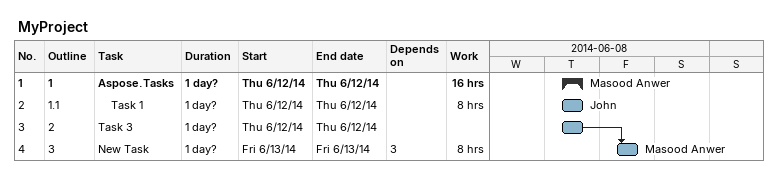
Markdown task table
MyProject

| ID | WBS | Task | Duration | Start | Finish | Predecessors | Resources | Work (h) |
|---|---|---|---|---|---|---|---|---|
| 1 | 1 | **Aspose.Tasks** | 1d? | 2014-06-12 | 2014-06-12 |  | Masood Anwer | 16 |
| 2 | 1.1 | Task 1 | 1d? | 2014-06-12 | 2014-06-12 |  | John | 8 |
| 3 | 2 | Task 3 | 1d? | 2014-06-12 | 2014-06-12 |  |  |  |
| 4 | 3 | New Task | 1d? | 2014-06-13 | 2014-06-13 | 3 | Masood Anwer | 8 |
